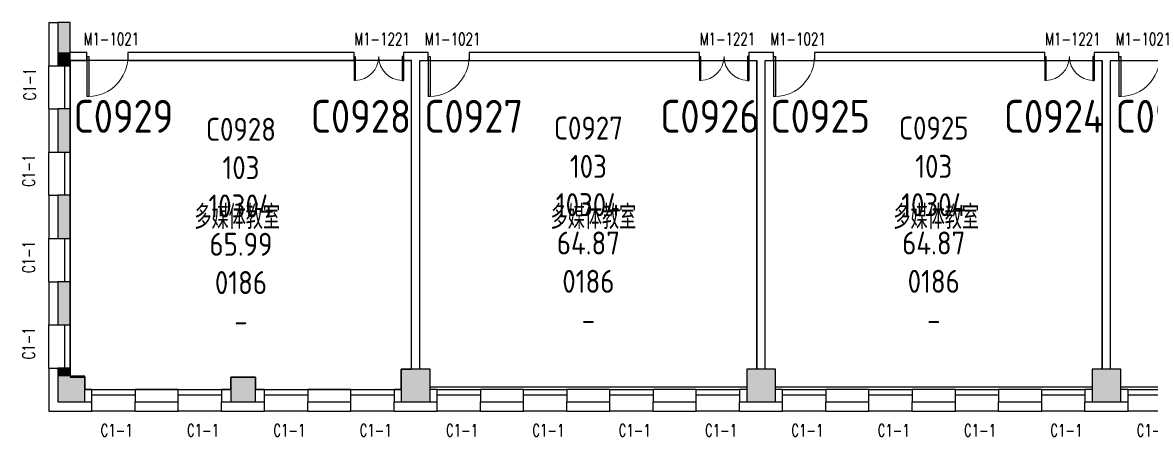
# Model space of a CAD drawing. Extents: x 1296333 to 1372130, y 313528 to 416301.
# Drawn here: x 1296333 to 1323788, y 313528 to 323590 of the extents above; entities that cross this region are included whole.
import ezdxf
from ezdxf.enums import TextEntityAlignment as Align

# ---------------------------------------------------------------- set-up
doc = ezdxf.new("R2010")
doc.units = 0
doc.header["$LTSCALE"] = 1000
doc.header["$MEASUREMENT"] = 0
for name, color, linetype in [('body', 30, 'Continuous'), ('name', 1, 'Continuous'), ('RM$', 5, 'Continuous'), ('RM$TXT', 5, 'Continuous')]:
    doc.layers.add(name, color=color, linetype=linetype)
doc.styles.add('-宋体', font='GBENOR.shx', dxfattribs={"bigfont": 'GBCBIG.shx'})
doc.styles.add('_TCH_WINDOW', font='txt.shx', dxfattribs={"height": 3.5, "bigfont": 'hztxt.shx'})
doc.styles.get("Standard").update_dxf_attribs({"font": 'gbenor.shx', "bigfont": 'gbcbig.shx'})

# ---------------------------------------------------------------- blocks, each defined once
blk = doc.blocks.new('$WINLIB2D$00000004')
for p, q in [((-0.5, 0.5), (0.5, 0.5)), ((-0.5, 0.241), (0.5, 0.241)), ((-0.5, -0.5), (0.5, -0.5))]:
    blk.add_line(p, q)
blk = doc.blocks.new('$DorLib2D$00000002')
for p, q in [((-0.5, 0), (-0.5, 0.4875)), ((-0.475, 0.4875), (-0.5, 0.4875)), ((-0.475, 0), (-0.475, 0.4875)), ((0.475, 0), (0.475, 0.4875)), ((0.475, 0.4875), (0.5, 0.4875)), ((0.5, 0), (0.5, 0.4875)), ((-0.5, 0), (-0.475, 0)), ((0.5, 0), (0.475, 0))]:
    blk.add_line(p, q)
at = {"lineweight": 13}
for centre, start, end in [((-0.4875, 0), 0, 88.53072), ((0.4875, 0), 91.46928, 180)]:
    blk.add_arc(centre, 0.4875, start, end, dxfattribs=at)
blk = doc.blocks.new('$DorLib2D$00000001')
for p, q in [((0.45, 0.975), (0.5, 0.975)), ((0.45, 0), (0.45, 0.975)), ((0.5, 0), (0.5, 0.975)), ((0.5, 0), (0.45, 0))]:
    blk.add_line(p, q)
at = {"lineweight": 13}
blk.add_arc((0.475, 0), 0.975, 91.4693, 180, dxfattribs=at)

msp = doc.modelspace()

# ---------------------------------------------------------------- hatches: boundary and pattern name
at = {"layer": 'body'}
for points in [[(1297494, 322865), (1297494, 323590), (1297194, 323590), (1297194, 322865)], [(1297194, 322865), (1297194, 322540), (1297494, 322540), (1297494, 322865)], [(1297194, 321490), (1297194, 320440), (1297494, 320440), (1297494, 321490)], [(1297194, 319390), (1297194, 318340), (1297494, 318340), (1297494, 319390)], [(1297194, 317290), (1297194, 316240), (1297494, 316240), (1297494, 317290)], [(1297194, 314990), (1297494, 314990), (1297494, 315190), (1297194, 315190)], [(1297194, 314365), (1297844, 314365), (1297844, 314990), (1297194, 314990)], [(1301394, 314365), (1301994, 314365), (1301994, 314965), (1301394, 314965)], [(1305544, 314365), (1306244, 314365), (1306244, 315165), (1305544, 315165)], [(1313944, 314365), (1314644, 314365), (1314644, 315165), (1313944, 315165)], [(1322344, 314365), (1323044, 314365), (1323044, 315165), (1322344, 315165)]]:
    msp.add_hatch(color=256, dxfattribs=at).paths.add_polyline_path(points)

# ---------------------------------------------------------------- linework, layer by layer
for p, q in [((1296969, 323590), (1296969, 322865)), ((1296969, 323590), (1297194, 323590)), ((1297494, 323590), (1297194, 323590)), ((1297194, 323590), (1297194, 322865)), ((1297494, 322865), (1297494, 323590)), ((1296969, 322865), (1296969, 322540)), ((1297194, 322865), (1297194, 322540)), ((1297894, 322865), (1297494, 322865)), ((1297494, 322540), (1297494, 322865)), ((1297494, 322665), (1297894, 322665)), ((1297894, 322665), (1297894, 322865)), ((1304394, 322865), (1298894, 322865)), ((1298894, 322865), (1298894, 322665)), ((1298894, 322665), (1304394, 322665)), ((1304394, 322665), (1304394, 322865)), ((1305794, 322865), (1305594, 322865)), ((1305594, 322865), (1305594, 322665)), ((1305594, 322665), (1305794, 322665)), ((1306194, 322865), (1305794, 322865)), ((1305794, 315165), (1305794, 322665)), ((1305994, 315165), (1305994, 322665)), ((1305994, 322665), (1306194, 322665)), ((1306194, 322665), (1306194, 322865)), ((1312794, 322865), (1307194, 322865)), ((1307194, 322865), (1307194, 322665)), ((1307194, 322665), (1312794, 322665)), ((1312794, 322665), (1312794, 322865)), ((1314194, 322865), (1313994, 322865)), ((1313994, 322865), (1313994, 322665)), ((1313994, 322665), (1314194, 322665)), ((1314594, 322865), (1314194, 322865)), ((1314194, 315165), (1314194, 322665)), ((1314394, 315165), (1314394, 322665)), ((1314394, 322665), (1314594, 322665)), ((1314594, 322665), (1314594, 322865)), ((1321194, 322865), (1315594, 322865)), ((1315594, 322865), (1315594, 322665)), ((1315594, 322665), (1321194, 322665)), ((1321194, 322665), (1321194, 322865)), ((1322594, 322865), (1322394, 322865)), ((1322394, 322865), (1322394, 322665)), ((1322394, 322665), (1322594, 322665)), ((1322994, 322865), (1322594, 322865)), ((1322594, 315165), (1322594, 322665)), ((1322794, 315165), (1322794, 322665)), ((1322794, 322665), (1322994, 322665)), ((1322994, 322665), (1322994, 322865)), ((1296969, 322540), (1297194, 322540)), ((1297194, 322540), (1297494, 322540)), ((1296969, 321490), (1296969, 320440)), ((1296969, 321490), (1297194, 321490)), ((1297194, 321490), (1297194, 320440)), ((1297494, 321490), (1297194, 321490)), ((1297494, 320440), (1297494, 321490)), ((1296969, 320440), (1297194, 320440)), ((1297194, 320440), (1297494, 320440)), ((1296969, 319390), (1296969, 318340)), ((1296969, 319390), (1297194, 319390)), ((1297194, 319390), (1297194, 318340)), ((1297494, 319390), (1297194, 319390)), ((1297494, 318340), (1297494, 319390)), ((1296969, 318340), (1297194, 318340)), ((1297194, 318340), (1297494, 318340)), ((1296969, 317290), (1296969, 316240)), ((1296969, 317290), (1297194, 317290)), ((1297194, 317290), (1297194, 316240)), ((1297494, 317290), (1297194, 317290)), ((1297494, 316240), (1297494, 317290)), ((1296969, 316240), (1297194, 316240)), ((1297194, 316240), (1297494, 316240)), ((1296969, 315190), (1296969, 314140)), ((1296969, 315190), (1297194, 315190)), ((1297494, 315190), (1297194, 315190)), ((1297194, 315190), (1297194, 314990)), ((1297194, 314990), (1297194, 314365)), ((1297494, 314990), (1297494, 315190)), ((1297844, 314990), (1297494, 314990)), ((1297844, 314365), (1297844, 314990)), ((1301994, 314965), (1301394, 314965)), ((1301394, 314965), (1301394, 314365)), ((1301994, 314365), (1301994, 314965)), ((1306244, 315165), (1305544, 315165)), ((1305544, 315165), (1305544, 314365)), ((1306244, 314365), (1306244, 315165)), ((1314644, 315165), (1313944, 315165)), ((1313944, 315165), (1313944, 314365)), ((1314644, 314365), (1314644, 315165)), ((1323044, 315165), (1322344, 315165)), ((1322344, 315165), (1322344, 314365)), ((1323044, 314365), (1323044, 315165)), ((1298019, 314665), (1297844, 314665)), ((1298019, 314365), (1298019, 314665)), ((1300119, 314665), (1299069, 314665)), ((1299069, 314665), (1299069, 314365)), ((1300119, 314365), (1300119, 314665)), ((1301394, 314665), (1301169, 314665)), ((1301169, 314665), (1301169, 314365)), ((1302219, 314665), (1301994, 314665)), ((1302219, 314365), (1302219, 314665)), ((1304319, 314665), (1303269, 314665)), ((1303269, 314665), (1303269, 314365)), ((1304319, 314365), (1304319, 314665)), ((1305544, 314665), (1305369, 314665)), ((1305369, 314665), (1305369, 314365)), ((1306419, 314665), (1306244, 314665)), ((1306419, 314365), (1306419, 314665)), ((1308519, 314665), (1307469, 314665)), ((1307469, 314665), (1307469, 314365)), ((1308519, 314365), (1308519, 314665)), ((1310619, 314665), (1309569, 314665)), ((1309569, 314665), (1309569, 314365)), ((1310619, 314365), (1310619, 314665)), ((1312719, 314665), (1311669, 314665)), ((1311669, 314665), (1311669, 314365)), ((1312719, 314365), (1312719, 314665)), ((1313944, 314665), (1313769, 314665)), ((1313769, 314665), (1313769, 314365)), ((1314819, 314665), (1314644, 314665)), ((1314819, 314365), (1314819, 314665)), ((1316919, 314665), (1315869, 314665)), ((1315869, 314665), (1315869, 314365)), ((1316919, 314365), (1316919, 314665)), ((1319019, 314665), (1317969, 314665)), ((1317969, 314665), (1317969, 314365)), ((1319019, 314365), (1319019, 314665)), ((1321119, 314665), (1320069, 314665)), ((1320069, 314665), (1320069, 314365)), ((1321119, 314365), (1321119, 314665)), ((1322344, 314665), (1322169, 314665)), ((1322169, 314665), (1322169, 314365)), ((1323219, 314665), (1323044, 314665)), ((1323219, 314365), (1323219, 314665)), ((1296969, 314140), (1298019, 314140)), ((1297194, 314365), (1297844, 314365)), ((1297844, 314365), (1298019, 314365)), ((1298019, 314140), (1298019, 314365)), ((1299069, 314365), (1300119, 314365)), ((1299069, 314140), (1299069, 314365)), ((1299069, 314140), (1300119, 314140)), ((1300119, 314140), (1300119, 314365)), ((1301169, 314365), (1301394, 314365)), ((1301169, 314140), (1301169, 314365)), ((1301169, 314140), (1301694, 314140)), ((1301394, 314365), (1301994, 314365)), ((1301694, 314140), (1302219, 314140)), ((1301994, 314365), (1302219, 314365)), ((1302219, 314140), (1302219, 314365)), ((1303269, 314365), (1304319, 314365)), ((1303269, 314140), (1303269, 314365)), ((1303269, 314140), (1304319, 314140)), ((1304319, 314140), (1304319, 314365)), ((1305369, 314365), (1305544, 314365)), ((1305369, 314140), (1305369, 314365)), ((1305369, 314140), (1305894, 314140)), ((1305544, 314365), (1306244, 314365)), ((1305894, 314140), (1306419, 314140)), ((1306244, 314365), (1306419, 314365)), ((1306419, 314140), (1306419, 314365)), ((1307469, 314365), (1308519, 314365)), ((1307469, 314140), (1307469, 314365)), ((1307469, 314140), (1308519, 314140)), ((1308519, 314140), (1308519, 314365)), ((1309569, 314365), (1310619, 314365)), ((1309569, 314140), (1309569, 314365)), ((1309569, 314140), (1310619, 314140)), ((1310619, 314140), (1310619, 314365)), ((1311669, 314365), (1312719, 314365)), ((1311669, 314140), (1311669, 314365)), ((1311669, 314140), (1312719, 314140)), ((1312719, 314140), (1312719, 314365)), ((1313769, 314365), (1313944, 314365)), ((1313769, 314140), (1313769, 314365)), ((1313769, 314140), (1314294, 314140)), ((1313944, 314365), (1314644, 314365)), ((1314294, 314140), (1314819, 314140)), ((1314644, 314365), (1314819, 314365)), ((1314819, 314140), (1314819, 314365)), ((1315869, 314365), (1316919, 314365)), ((1315869, 314140), (1315869, 314365)), ((1315869, 314140), (1316919, 314140)), ((1316919, 314140), (1316919, 314365)), ((1317969, 314365), (1319019, 314365)), ((1317969, 314140), (1317969, 314365)), ((1317969, 314140), (1319019, 314140)), ((1319019, 314140), (1319019, 314365)), ((1320069, 314365), (1321119, 314365)), ((1320069, 314140), (1320069, 314365)), ((1320069, 314140), (1321119, 314140)), ((1321119, 314140), (1321119, 314365)), ((1322169, 314365), (1322344, 314365)), ((1322169, 314140), (1322169, 314365)), ((1322169, 314140), (1322694, 314140)), ((1322344, 314365), (1323044, 314365)), ((1322694, 314140), (1323219, 314140)), ((1323044, 314365), (1323219, 314365)), ((1323219, 314140), (1323219, 314365))]:
    msp.add_line(p, q, dxfattribs=at)
at = {"layer": 'RM$'}
for points in [[(1297494, 322665), (1297494, 314965), (1297844, 314965), (1297844, 314665), (1301394, 314665), (1301394, 314965), (1301994, 314965), (1301994, 314665), (1305544, 314665), (1305544, 315165), (1305794, 315165), (1305794, 322665)], [(1305994, 322665), (1314194, 322665), (1314194, 315165), (1313944, 315165), (1313944, 314727), (1306244, 314727), (1306244, 315165), (1305994, 315165)], [(1314394, 322665), (1322594, 322665), (1322594, 315165), (1322344, 315165), (1322344, 314727), (1314644, 314727), (1314644, 315165), (1314394, 315165)], [(1322794, 322665), (1330994, 322665), (1330994, 315265), (1330744, 315265), (1330744, 314727), (1323044, 314727), (1323044, 315165), (1322794, 315165)]]:
    msp.add_lwpolyline(points, close=True, dxfattribs=at)

# ---------------------------------------------------------------- block references
at = {"layer": 'body'}
ref = msp.add_blockref('$DorLib2D$00000001', (1298394, 322765), dxfattribs=dict(at, xscale=-1000, yscale=-1000, zscale=1000))
ref.add_attrib('A', 'M1-1021', (1297816, 323041), dxfattribs={"height": 297.5, "style": '_TCH_WINDOW', "width": 0.705882})
ref = msp.add_blockref('$DorLib2D$00000002', (1304994, 322765), dxfattribs=dict(at, xscale=1200, yscale=-1200, zscale=-1200))
ref.add_attrib('A', 'M1-1221', (1304399, 323041), dxfattribs={"height": 297.5, "style": '_TCH_WINDOW', "width": 0.705882})
ref = msp.add_blockref('$DorLib2D$00000001', (1306694, 322765), dxfattribs=dict(at, xscale=-1000, yscale=-1000, zscale=1000))
ref.add_attrib('A', 'M1-1021', (1306116, 323041), dxfattribs={"height": 297.5, "style": '_TCH_WINDOW', "width": 0.705882})
ref = msp.add_blockref('$DorLib2D$00000002', (1313394, 322765), dxfattribs=dict(at, xscale=1200, yscale=-1200, zscale=-1200))
ref.add_attrib('A', 'M1-1221', (1312799, 323041), dxfattribs={"height": 297.5, "style": '_TCH_WINDOW', "width": 0.705882})
ref = msp.add_blockref('$DorLib2D$00000001', (1315094, 322765), dxfattribs=dict(at, xscale=-1000, yscale=-1000, zscale=1000))
ref.add_attrib('A', 'M1-1021', (1314516, 323041), dxfattribs={"height": 297.5, "style": '_TCH_WINDOW', "width": 0.705882})
ref = msp.add_blockref('$DorLib2D$00000002', (1321794, 322765), dxfattribs=dict(at, xscale=1200, yscale=-1200, zscale=-1200))
ref.add_attrib('A', 'M1-1221', (1321199, 323041), dxfattribs={"height": 297.5, "style": '_TCH_WINDOW', "width": 0.705882})
ref = msp.add_blockref('$DorLib2D$00000001', (1323494, 322765), dxfattribs=dict(at, xscale=-1000, yscale=-1000, zscale=1000))
ref.add_attrib('A', 'M1-1021', (1322916, 323041), dxfattribs={"height": 297.5, "style": '_TCH_WINDOW', "width": 0.705882})
ref = msp.add_blockref('$WINLIB2D$00000004', (1297231, 322015), dxfattribs=dict(at, xscale=-1050, yscale=525, zscale=-1050, rotation=270))
ref.add_attrib('A', 'C1-1', (1296655, 321700), dxfattribs={"height": 297.5, "rotation": 90, "style": '_TCH_WINDOW', "width": 0.705882})
ref = msp.add_blockref('$WINLIB2D$00000004', (1297231, 319915), dxfattribs=dict(at, xscale=-1050, yscale=525, zscale=-1050, rotation=270))
ref.add_attrib('A', 'C1-1', (1296630, 319600), dxfattribs={"height": 297.5, "rotation": 90, "style": '_TCH_WINDOW', "width": 0.705882})
ref = msp.add_blockref('$WINLIB2D$00000004', (1297231, 317815), dxfattribs=dict(at, xscale=-1050, yscale=525, zscale=-1050, rotation=270))
ref.add_attrib('A', 'C1-1', (1296630, 317500), dxfattribs={"height": 297.5, "rotation": 90, "style": '_TCH_WINDOW', "width": 0.705882})
ref = msp.add_blockref('$WINLIB2D$00000004', (1297231, 315715), dxfattribs=dict(at, xscale=-1050, yscale=525, zscale=-1050, rotation=270))
ref.add_attrib('A', 'C1-1', (1296630, 315400), dxfattribs={"height": 297.5, "rotation": 90, "style": '_TCH_WINDOW', "width": 0.705882})
ref = msp.add_blockref('$WINLIB2D$00000004', (1298544, 314402), dxfattribs=dict(at, xscale=-1050, yscale=525, zscale=-1050))
ref.add_attrib('A', 'C1-1', (1298229, 313528), dxfattribs={"height": 297.5, "style": '_TCH_WINDOW', "width": 0.705882})
ref = msp.add_blockref('$WINLIB2D$00000004', (1300644, 314402), dxfattribs=dict(at, xscale=-1050, yscale=525, zscale=-1050))
ref.add_attrib('A', 'C1-1', (1300329, 313528), dxfattribs={"height": 297.5, "style": '_TCH_WINDOW', "width": 0.705882})
ref = msp.add_blockref('$WINLIB2D$00000004', (1302744, 314402), dxfattribs=dict(at, xscale=-1050, yscale=525, zscale=-1050))
ref.add_attrib('A', 'C1-1', (1302429, 313528), dxfattribs={"height": 297.5, "style": '_TCH_WINDOW', "width": 0.705882})
ref = msp.add_blockref('$WINLIB2D$00000004', (1304844, 314402), dxfattribs=dict(at, xscale=-1050, yscale=525, zscale=-1050))
ref.add_attrib('A', 'C1-1', (1304529, 313528), dxfattribs={"height": 297.5, "style": '_TCH_WINDOW', "width": 0.705882})
ref = msp.add_blockref('$WINLIB2D$00000004', (1306944, 314402), dxfattribs=dict(at, xscale=-1050, yscale=525, zscale=-1050))
ref.add_attrib('A', 'C1-1', (1306629, 313528), dxfattribs={"height": 297.5, "style": '_TCH_WINDOW', "width": 0.705882})
ref = msp.add_blockref('$WINLIB2D$00000004', (1309044, 314402), dxfattribs=dict(at, xscale=-1050, yscale=525, zscale=-1050))
ref.add_attrib('A', 'C1-1', (1308729, 313528), dxfattribs={"height": 297.5, "style": '_TCH_WINDOW', "width": 0.705882})
ref = msp.add_blockref('$WINLIB2D$00000004', (1311144, 314402), dxfattribs=dict(at, xscale=-1050, yscale=525, zscale=-1050))
ref.add_attrib('A', 'C1-1', (1310829, 313528), dxfattribs={"height": 297.5, "style": '_TCH_WINDOW', "width": 0.705882})
ref = msp.add_blockref('$WINLIB2D$00000004', (1313244, 314402), dxfattribs=dict(at, xscale=-1050, yscale=525, zscale=-1050))
ref.add_attrib('A', 'C1-1', (1312929, 313528), dxfattribs={"height": 297.5, "style": '_TCH_WINDOW', "width": 0.705882})
ref = msp.add_blockref('$WINLIB2D$00000004', (1315344, 314402), dxfattribs=dict(at, xscale=-1050, yscale=525, zscale=-1050))
ref.add_attrib('A', 'C1-1', (1315029, 313528), dxfattribs={"height": 297.5, "style": '_TCH_WINDOW', "width": 0.705882})
ref = msp.add_blockref('$WINLIB2D$00000004', (1317444, 314402), dxfattribs=dict(at, xscale=-1050, yscale=525, zscale=-1050))
ref.add_attrib('A', 'C1-1', (1317129, 313528), dxfattribs={"height": 297.5, "style": '_TCH_WINDOW', "width": 0.705882})
ref = msp.add_blockref('$WINLIB2D$00000004', (1319544, 314402), dxfattribs=dict(at, xscale=-1050, yscale=525, zscale=-1050))
ref.add_attrib('A', 'C1-1', (1319229, 313528), dxfattribs={"height": 297.5, "style": '_TCH_WINDOW', "width": 0.705882})
ref = msp.add_blockref('$WINLIB2D$00000004', (1321644, 314402), dxfattribs=dict(at, xscale=-1050, yscale=525, zscale=-1050))
ref.add_attrib('A', 'C1-1', (1321329, 313528), dxfattribs={"height": 297.5, "style": '_TCH_WINDOW', "width": 0.705882})
ref = msp.add_blockref('$WINLIB2D$00000004', (1323744, 314402), dxfattribs=dict(at, xscale=-1050, yscale=525, zscale=-1050))
ref.add_attrib('A', 'C1-1', (1323429, 313528), dxfattribs={"height": 297.5, "style": '_TCH_WINDOW', "width": 0.705882})

# ---------------------------------------------------------------- texts
at = {"layer": 'name', "style": '-宋体'}
for s, p in [('C0929', (1297574, 321710)), ('C0928', (1303343, 321710)), ('C0927', (1306104, 321710)), ('C0926', (1311842, 321710)), ('C0925', (1314523, 321710)), ('C0924', (1320200, 321710)), ('C0923', (1322916, 321710))]:
    msp.add_text(s, height=800, dxfattribs=at).set_placement(p, align=Align.TOP_LEFT)
for p in [(1300511, 318571), (1309175, 318571), (1317512, 318571)]:
    msp.add_text('多媒体教室', height=578.7, dxfattribs=at).set_placement(p)
at = {"layer": 'RM$TXT', "char_height": 558.8, "attachment_point": 8}
for s, insert in [('C0928^M^J103^M^J10304^M^J65.99^M^J0186^M^J-^M^J', (1301644, 316057)), ('C0927^M^J103^M^J10304^M^J64.87^M^J0186^M^J-^M^J', (1310094, 316088)), ('C0925^M^J103^M^J10304^M^J64.87^M^J0186^M^J-^M^J', (1318494, 316088))]:
    msp.add_mtext(s, dxfattribs=dict(at, insert=insert))

doc.saveas('drawing.dxf')
